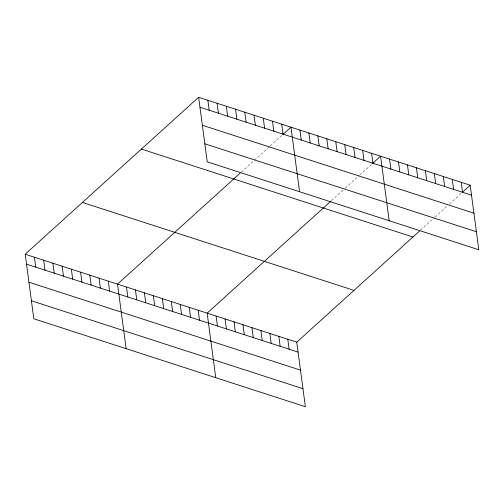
<?xml version="1.0" encoding="UTF-8"?>
<svg xmlns="http://www.w3.org/2000/svg" width="504" height="504" viewBox="0 0 504 504"><rect width="100%" height="100%" fill="white"/><g stroke="black" fill="none" stroke-linecap="round" stroke-linejoin="round"><path stroke-width="0.38" stroke-dasharray="2.52 1.89" d="M241.246 172.173L269.571 146.538M270.15 146.015L282.29 135.028M331.437 200.668L344.73 188.635M345.309 188.112L359.182 175.556M359.761 175.033L371.902 164.046M420.468 230.208L434.347 217.652M434.927 217.129L447.067 206.142M449.379 204.051L461.519 193.064"/><path stroke-width="0.76" d="M419.315 231.26L296.755 342.172L305.367 406.715L33.812 318.78L25.2 254.237L198.633 97.285L470.188 185.22L478.8 249.763L207.245 161.828L198.633 97.285M240.087 173.219L117.533 284.136L126.145 348.68M282.864 134.505L290.959 127.184L299.571 191.728M330.857 201.191L207.144 313.154L215.756 377.698M372.481 163.523L380.577 156.202L389.189 220.746M462.672 192.018L470.188 185.22M199.956 107.232L471.517 195.168M202.362 125.25L473.918 213.186M204.838 143.816L476.393 231.746M141.397 149.077L412.959 237.012M82.429 202.444L353.991 290.373M25.2 254.237L296.755 342.172M26.529 264.184L298.084 352.12M28.93 282.202L300.491 370.138M31.405 300.762L302.967 388.697M461.229 182.316L462.552 192.263M452.264 179.418L453.594 189.365M443.306 176.513L444.629 186.461M434.341 173.609L435.67 183.563M425.382 170.711L426.705 180.659M416.417 167.807L417.747 177.754M407.459 164.909L408.788 174.857M398.494 162.004L399.823 171.952M389.535 159.1L390.865 169.054M371.612 153.298L372.941 163.246M362.653 150.4L363.976 160.348M353.688 147.496L355.018 157.443M344.73 144.591L346.053 154.545M335.765 141.693L337.094 151.641M326.806 138.789L328.136 148.737M317.841 135.891L319.171 145.839M308.883 132.987L310.212 142.934M299.924 130.082L301.247 140.036M281.73 124.192L283.053 134.14M272.494 121.206L273.823 131.153M263.258 118.213L264.587 128.161M287.797 339.268L289.126 349.215M254.029 115.221L255.358 125.175M278.838 336.363L280.161 346.317M244.793 112.235L246.122 122.182M269.873 333.465L271.202 343.413M235.563 109.242L236.886 119.196M260.914 330.561L262.238 340.515M226.328 106.256L227.657 116.203M251.95 327.663L253.279 337.611M217.098 103.263L218.421 113.217M242.991 324.759L244.314 334.706M207.862 100.277L209.192 110.225M234.026 321.854L235.355 331.808M225.067 318.956L226.397 328.904M216.103 316.052L217.432 326.006M198.185 310.25L199.508 320.197M189.221 307.346L190.55 317.299M180.262 304.447L181.585 314.395M171.297 301.543L172.626 311.497M162.338 298.645L163.661 308.593M153.374 295.741L154.703 305.689M144.415 292.837L145.744 302.791M135.45 289.939L136.779 299.886M126.491 287.034L127.821 296.988M108.297 281.144L109.626 291.091M99.061 278.158L100.391 288.105M89.832 275.165L91.161 285.113M80.596 272.173L81.925 282.127M71.366 269.186L72.689 279.134M62.131 266.194L63.46 276.148M52.901 263.208L54.224 273.155M43.665 260.215L44.995 270.163M34.436 257.229L35.759 267.177"/></g></svg>
